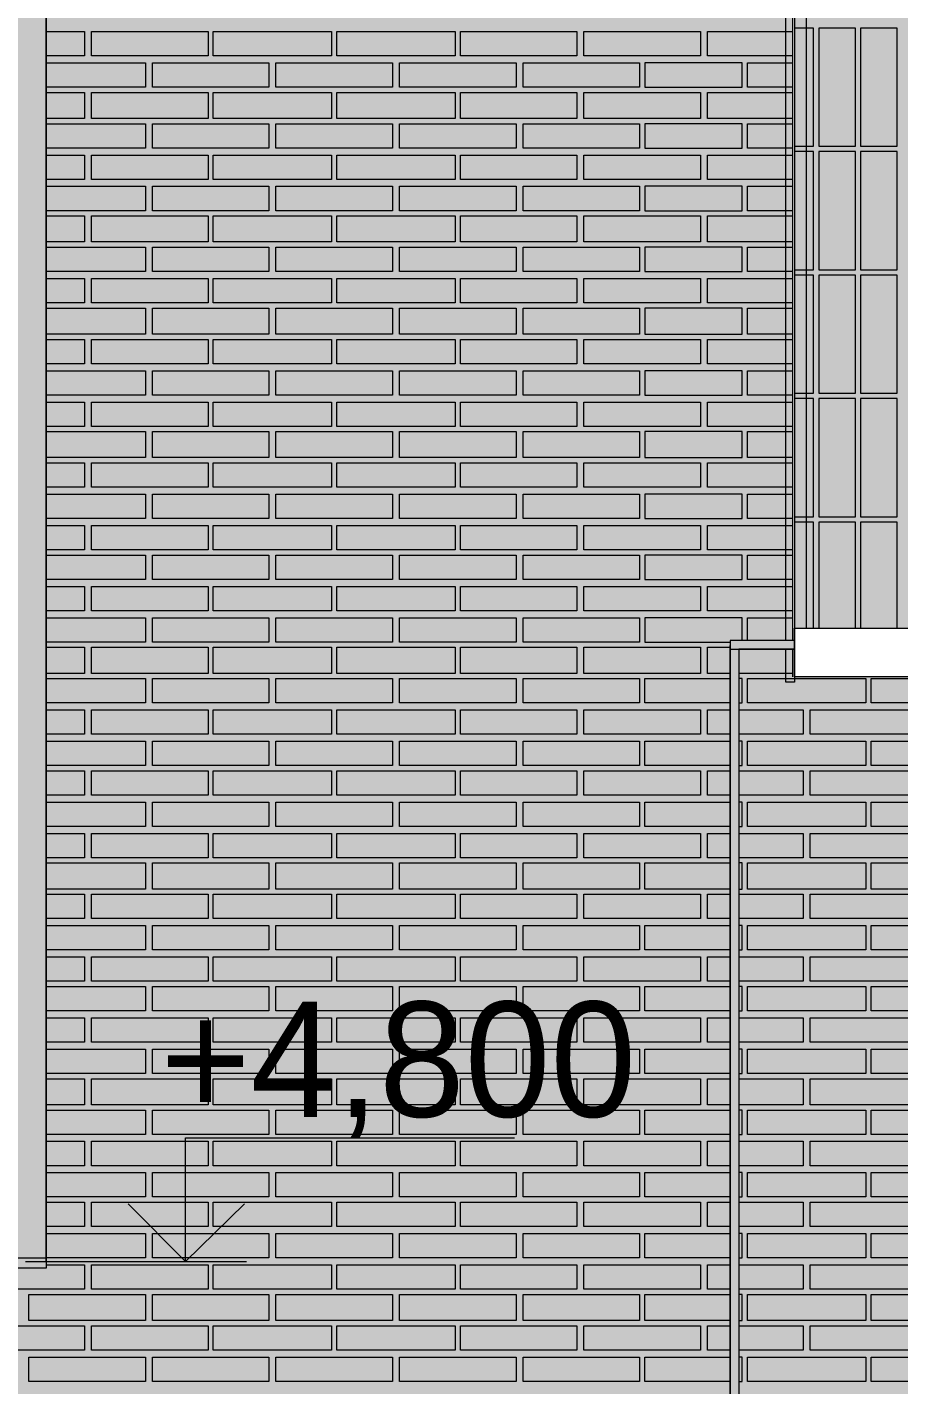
# Model space of a CAD drawing. Header units: millimetres. Extents: x -28928 to 100580, y -22867 to 36490.
# Drawn here: x 27756 to 29876, y -267 to 3035 of the extents above; entities that cross this region are included whole.
import ezdxf

# ---------------------------------------------------------------- set-up
doc = ezdxf.new("R2010")
doc.units = ezdxf.units.MM
doc.layers.add('PDF _Геометрия', color=7, linetype='Continuous', true_color=0x8f8e8d)
doc.layers.add('PDF _Сплошная заливка', color=7, linetype='Continuous', true_color=0xffffff)
doc.layers.add('PDF _Текст', color=7, linetype='Continuous')

msp = doc.modelspace()

# ---------------------------------------------------------------- hatches: boundary and pattern name
at = {"layer": 'PDF _Сплошная заливка', "true_color": 0xdcd6cf, "transparency": 33554559}
msp.add_hatch(color=254, dxfattribs=at).paths.add_polyline_path([(29465.3, 1544.1), (29486.4, 1544.1), (29486.4, 9028.4), (4952.2, 9028.4), (4952.2, -4713.2), (29465.3, -4713.2)])
h = msp.add_hatch(color=254, dxfattribs=at)
h.paths.add_polyline_path([(29617.6, 1544.1), (29617.6, 9028.4), (29486.4, 9028.4), (29486.4, 1544.1)])
h.paths.add_polyline_path([(47137.2, -1464), (47137.2, -4713.2), (55763.7, -4713.2), (55763.7, 1455.3), (29617.6, 1455.3), (29617.6, 1523), (29486.4, 1523), (29486.4, -4713.2), (45263, -4713.2), (45263, -1464)])
at = {"layer": 'PDF _Сплошная заливка', "true_color": 0xffb53f, "transparency": 33554559}
msp.add_hatch(color=40, dxfattribs=at).paths.add_polyline_path([(33992.2, 2318.4), (33992.2, 1573.7), (34411.1, 1573.7), (34411.1, 9028.4), (29621.8, 9028.4), (29621.8, 1573.7), (32096.8, 1573.7), (32096.8, 2733), (33899.1, 2733), (33899.1, 2360.7), (34051.4, 2360.7), (34051.4, 2339.5), (33899.1, 2339.5), (33899.1, 2318.4)])

# ---------------------------------------------------------------- linework, layer by layer
at = {"layer": 'PDF _Геометрия', "color": 7, "lineweight": 9}
for points in [[(4952.2, -4764), (4952.2, 9028.4), (4952.2, -4713.2), (29465.3, -4713.2), (4952.2, -4713.2), (29465.3, -4713.2), (29465.3, 1531.4), (29465.3, -4764)], [(29621.8, 9028.4), (29621.8, 1544.1), (29621.8, 1523), (29486.4, 1523), (29486.4, -4764)], [(29600.7, 1544.1), (29600.7, 9028.4)], [(29617.6, 1544.1), (29617.6, 9028.4)], [(29651.4, 1573.7), (29651.4, 9028.4)], [(27802.6, 6853.7), (27802.6, 2707.6), (27802.6, 808), (27802.6, 109.9), (27802.6, 33.7), (27802.6, 2733), (27802.6, 3553.7)], [(29621.8, 1569.5), (29621.8, 1569.5)], [(29621.8, 1523), (29621.8, 1442.6), (29600.7, 1442.6), (29600.7, 1523)], [(29617.6, 1455.3), (29617.6, 1523)], [(29621.8, 1463.7), (29621.8, 1455.3)], [(27751.8, 33.7), (27904.1, 33.7), (28141.1, 33.7), (28141.1, 334.1), (28940.7, 334.1)], [(27802.6, 46.4), (27802.6, 42.2), (27802.6, 16.8), (26000.3, 16.8), (26000.3, 42.2), (26000.3, 46.4)], [(26000.3, 42.2), (27802.6, 42.2)], [(27988.7, 33.7), (28289.1, 33.7)], [(27802.6, 25.3), (27802.6, 21)]]:
    msp.add_lwpolyline(points, dxfattribs=at)
at = {"layer": 'PDF _Геометрия', "lineweight": 9}
for points in [[(27802.6, 3024.9), (27895.7, 3024.9), (27895.7, 2965.7), (27802.6, 2965.7)], [(29617.6, 2965.7), (29486.4, 2965.7), (29410.3, 2965.7), (29410.3, 3024.9), (29486.4, 3024.9), (29617.6, 3024.9)], [(27802.6, 2948.7), (27904.1, 2948.7), (28043.7, 2948.7), (28043.7, 2889.5), (27904.1, 2889.5), (27802.6, 2889.5)], [(29617.6, 2889.5), (29507.6, 2889.5), (29507.6, 2948.7), (29617.6, 2948.7)], [(27802.6, 2876.8), (27895.7, 2876.8), (27895.7, 2813.4), (27802.6, 2813.4)], [(29617.6, 2813.4), (29486.4, 2813.4), (29410.3, 2813.4), (29410.3, 2876.8), (29486.4, 2876.8), (29617.6, 2876.8)], [(27802.6, 2800.7), (27904.1, 2800.7), (28043.7, 2800.7), (28043.7, 2741.4), (27904.1, 2741.4), (27802.6, 2741.4)], [(29617.6, 2741.4), (29507.6, 2741.4), (29507.6, 2800.7), (29617.6, 2800.7)], [(27802.6, 2724.5), (27895.7, 2724.5), (27895.7, 2665.3), (27802.6, 2665.3)], [(29617.6, 2665.3), (29486.4, 2665.3), (29410.3, 2665.3), (29410.3, 2724.5), (29486.4, 2724.5), (29617.6, 2724.5)], [(27802.6, 2648.4), (27904.1, 2648.4), (28043.7, 2648.4), (28043.7, 2589.1), (27904.1, 2589.1), (27802.6, 2589.1)], [(29617.6, 2589.1), (29507.6, 2589.1), (29507.6, 2648.4), (29617.6, 2648.4)], [(27802.6, 2576.4), (27895.7, 2576.4), (27895.7, 2513), (27802.6, 2513)], [(29617.6, 2513), (29486.4, 2513), (29410.3, 2513), (29410.3, 2576.4), (29486.4, 2576.4), (29617.6, 2576.4)], [(27802.6, 2500.3), (27904.1, 2500.3), (28043.7, 2500.3), (28043.7, 2441), (27904.1, 2441), (27802.6, 2441)], [(29617.6, 2441), (29507.6, 2441), (29507.6, 2500.3), (29617.6, 2500.3)], [(27802.6, 2424.1), (27895.7, 2424.1), (27895.7, 2364.9), (27802.6, 2364.9)], [(29617.6, 2364.9), (29486.4, 2364.9), (29410.3, 2364.9), (29410.3, 2424.1), (29486.4, 2424.1), (29617.6, 2424.1)], [(27802.6, 2352.2), (27904.1, 2352.2), (28043.7, 2352.2), (28043.7, 2288.7), (27904.1, 2288.7), (27802.6, 2288.7)], [(29617.6, 2288.7), (29507.6, 2288.7), (29507.6, 2352.2), (29617.6, 2352.2)], [(27802.6, 2276), (27895.7, 2276), (27895.7, 2216.8), (27802.6, 2216.8)], [(29617.6, 2216.8), (29486.4, 2216.8), (29410.3, 2216.8), (29410.3, 2276), (29486.4, 2276), (29617.6, 2276)], [(27802.6, 2199.9), (27904.1, 2199.9), (28043.7, 2199.9), (28043.7, 2140.7), (27904.1, 2140.7), (27802.6, 2140.7)], [(29617.6, 2140.7), (29507.6, 2140.7), (29507.6, 2199.9), (29617.6, 2199.9)], [(27802.6, 2123.7), (27895.7, 2123.7), (27895.7, 2064.5), (27802.6, 2064.5)], [(29617.6, 2064.5), (29486.4, 2064.5), (29410.3, 2064.5), (29410.3, 2123.7), (29486.4, 2123.7), (29617.6, 2123.7)], [(27802.6, 2051.8), (27904.1, 2051.8), (28043.7, 2051.8), (28043.7, 1988.4), (27904.1, 1988.4), (27802.6, 1988.4)], [(29617.6, 1988.4), (29507.6, 1988.4), (29507.6, 2051.8), (29617.6, 2051.8)], [(27802.6, 1975.7), (27895.7, 1975.7), (27895.7, 1916.4), (27802.6, 1916.4)], [(29617.6, 1916.4), (29486.4, 1916.4), (29410.3, 1916.4), (29410.3, 1975.7), (29486.4, 1975.7), (29617.6, 1975.7)], [(27802.6, 1899.5), (27904.1, 1899.5), (28043.7, 1899.5), (28043.7, 1840.3), (27904.1, 1840.3), (27802.6, 1840.3)], [(29617.6, 1840.3), (29507.6, 1840.3), (29507.6, 1899.5), (29617.6, 1899.5)], [(27802.6, 1823.4), (27895.7, 1823.4), (27895.7, 1764.1), (27802.6, 1764.1)], [(29617.6, 1764.1), (29486.4, 1764.1), (29410.3, 1764.1), (29410.3, 1823.4), (29486.4, 1823.4), (29617.6, 1823.4)], [(27802.6, 1751.4), (27904.1, 1751.4), (28043.7, 1751.4), (28043.7, 1692.2), (27904.1, 1692.2), (27802.6, 1692.2)], [(29617.6, 1692.2), (29507.6, 1692.2), (29507.6, 1751.4), (29617.6, 1751.4)], [(27802.6, 1675.3), (27895.7, 1675.3), (27895.7, 1616), (27802.6, 1616)], [(29617.6, 1616), (29486.4, 1616), (29410.3, 1616), (29410.3, 1675.3), (29486.4, 1675.3), (29617.6, 1675.3)], [(27802.6, 1599.1), (27904.1, 1599.1), (28043.7, 1599.1), (28043.7, 1539.9), (27904.1, 1539.9), (27802.6, 1539.9)], [(29494.9, 1544.1), (29494.9, 1599.1), (29486.4, 1599.1), (29401.8, 1599.1), (29258, 1599.1), (29258, 1539.9), (29401.8, 1539.9), (29465.3, 1539.9)], [(29507.6, 1544.1), (29507.6, 1599.1), (29617.6, 1599.1)], [(27802.6, 1527.2), (27895.7, 1527.2), (27895.7, 1463.7), (27802.6, 1463.7)], [(29465.3, 1463.7), (29410.3, 1463.7), (29410.3, 1527.2), (29465.3, 1527.2)], [(29617.6, 1463.7), (29486.4, 1463.7)], [(27802.6, 1451), (27904.1, 1451), (28043.7, 1451), (28043.7, 1391.8), (27904.1, 1391.8), (27802.6, 1391.8)], [(29465.3, 1391.8), (29401.8, 1391.8), (29258, 1391.8), (29258, 1451), (29401.8, 1451), (29465.3, 1451)], [(29486.4, 1391.8), (29494.9, 1391.8), (29494.9, 1451), (29486.4, 1451)], [(27802.6, 1374.9), (27895.7, 1374.9), (27895.7, 1315.7), (27802.6, 1315.7)], [(29465.3, 1315.7), (29410.3, 1315.7), (29410.3, 1374.9), (29465.3, 1374.9)], [(29486.4, 1374.9), (29643, 1374.9), (29643, 1315.7), (29486.4, 1315.7)], [(27802.6, 1298.7), (27904.1, 1298.7), (28043.7, 1298.7), (28043.7, 1239.5), (27904.1, 1239.5), (27802.6, 1239.5)], [(29465.3, 1239.5), (29401.8, 1239.5), (29258, 1239.5), (29258, 1298.7), (29401.8, 1298.7), (29465.3, 1298.7)], [(29486.4, 1239.5), (29494.9, 1239.5), (29494.9, 1298.7), (29486.4, 1298.7)], [(27802.6, 1226.8), (27895.7, 1226.8), (27895.7, 1167.6), (27802.6, 1167.6)], [(29465.3, 1167.6), (29410.3, 1167.6), (29410.3, 1226.8), (29465.3, 1226.8)], [(29486.4, 1226.8), (29643, 1226.8), (29643, 1167.6), (29486.4, 1167.6)], [(27802.6, 1150.7), (27904.1, 1150.7), (28043.7, 1150.7), (28043.7, 1091.4), (27904.1, 1091.4), (27802.6, 1091.4)], [(29465.3, 1091.4), (29401.8, 1091.4), (29258, 1091.4), (29258, 1150.7), (29401.8, 1150.7), (29465.3, 1150.7)], [(29486.4, 1091.4), (29494.9, 1091.4), (29494.9, 1150.7), (29486.4, 1150.7)], [(27802.6, 1074.5), (27895.7, 1074.5), (27895.7, 1015.3), (27802.6, 1015.3)], [(29465.3, 1015.3), (29410.3, 1015.3), (29410.3, 1074.5), (29465.3, 1074.5)], [(29486.4, 1074.5), (29643, 1074.5), (29643, 1015.3), (29486.4, 1015.3)], [(27802.6, 1002.6), (27904.1, 1002.6), (28043.7, 1002.6), (28043.7, 939.1), (27904.1, 939.1), (27802.6, 939.1)], [(29465.3, 939.1), (29401.8, 939.1), (29258, 939.1), (29258, 1002.6), (29401.8, 1002.6), (29465.3, 1002.6)], [(29486.4, 939.1), (29494.9, 939.1), (29494.9, 1002.6), (29486.4, 1002.6)], [(27802.6, 926.4), (27895.7, 926.4), (27895.7, 867.2), (27802.6, 867.2)], [(29465.3, 867.2), (29410.3, 867.2), (29410.3, 926.4), (29465.3, 926.4)], [(29486.4, 926.4), (29643, 926.4), (29643, 867.2), (29486.4, 867.2)], [(27802.6, 850.3), (27904.1, 850.3), (28043.7, 850.3), (28043.7, 791), (27904.1, 791), (27802.6, 791)], [(29465.3, 791), (29401.8, 791), (29258, 791), (29258, 850.3), (29401.8, 850.3), (29465.3, 850.3)], [(29486.4, 791), (29494.9, 791), (29494.9, 850.3), (29486.4, 850.3)], [(27802.6, 774.1), (27895.7, 774.1), (27895.7, 714.9), (27802.6, 714.9)], [(29465.3, 714.9), (29410.3, 714.9), (29410.3, 774.1), (29465.3, 774.1)], [(29486.4, 774.1), (29643, 774.1), (29643, 714.9), (29486.4, 714.9)], [(27802.6, 702.2), (27904.1, 702.2), (28043.7, 702.2), (28043.7, 643), (27904.1, 643), (27802.6, 643)], [(29465.3, 643), (29401.8, 643), (29258, 643), (29258, 702.2), (29401.8, 702.2), (29465.3, 702.2)], [(29486.4, 643), (29494.9, 643), (29494.9, 702.2), (29486.4, 702.2)], [(27802.6, 626), (27895.7, 626), (27895.7, 566.8), (27802.6, 566.8)], [(29465.3, 566.8), (29410.3, 566.8), (29410.3, 626), (29465.3, 626)], [(29486.4, 626), (29643, 626), (29643, 566.8), (29486.4, 566.8)], [(27802.6, 549.9), (27904.1, 549.9), (28043.7, 549.9), (28043.7, 490.7), (27904.1, 490.7), (27802.6, 490.7)], [(29465.3, 490.7), (29401.8, 490.7), (29258, 490.7), (29258, 549.9), (29401.8, 549.9), (29465.3, 549.9)], [(29486.4, 490.7), (29494.9, 490.7), (29494.9, 549.9), (29486.4, 549.9)], [(27802.6, 478), (27895.7, 478), (27895.7, 414.5), (27802.6, 414.5)], [(29465.3, 414.5), (29410.3, 414.5), (29410.3, 478), (29465.3, 478)], [(29486.4, 478), (29643, 478), (29643, 414.5), (29486.4, 414.5)], [(27802.6, 401.8), (27904.1, 401.8), (28043.7, 401.8), (28043.7, 342.6), (27904.1, 342.6), (27802.6, 342.6)], [(29465.3, 342.6), (29401.8, 342.6), (29258, 342.6), (29258, 401.8), (29401.8, 401.8), (29465.3, 401.8)], [(29486.4, 342.6), (29494.9, 342.6), (29494.9, 401.8), (29486.4, 401.8)], [(27802.6, 325.7), (27895.7, 325.7), (27895.7, 266.4), (27802.6, 266.4)], [(29465.3, 266.4), (29410.3, 266.4), (29410.3, 325.7), (29465.3, 325.7)], [(29486.4, 325.7), (29643, 325.7), (29643, 266.4), (29486.4, 266.4)], [(27802.6, 249.5), (27904.1, 249.5), (28043.7, 249.5), (28043.7, 190.3), (27904.1, 190.3), (27802.6, 190.3)], [(29465.3, 190.3), (29401.8, 190.3), (29258, 190.3), (29258, 249.5), (29401.8, 249.5), (29465.3, 249.5)], [(29486.4, 190.3), (29494.9, 190.3), (29494.9, 249.5), (29486.4, 249.5)], [(27802.6, 177.6), (27895.7, 177.6), (27895.7, 118.4), (27802.6, 118.4)], [(29465.3, 118.4), (29410.3, 118.4), (29410.3, 177.6), (29465.3, 177.6)], [(29486.4, 177.6), (29643, 177.6), (29643, 118.4), (29486.4, 118.4)], [(27802.6, 101.4), (27904.1, 101.4), (28043.7, 101.4), (28043.7, 42.2), (27904.1, 42.2), (27802.6, 42.2)], [(29465.3, 42.2), (29401.8, 42.2), (29258, 42.2), (29258, 101.4), (29401.8, 101.4), (29465.3, 101.4)], [(29486.4, 42.2), (29494.9, 42.2), (29494.9, 101.4), (29486.4, 101.4)], [(27802.6, 25.3), (27895.7, 25.3), (27895.7, -34), (27612.2, -34), (27612.2, 16.8)], [(29465.3, -34), (29410.3, -34), (29410.3, 25.3), (29465.3, 25.3)], [(29486.4, 25.3), (29643, 25.3), (29643, -34), (29486.4, -34)], [(29465.3, -110.1), (29401.8, -110.1), (29258, -110.1), (29258, -46.6), (29401.8, -46.6), (29465.3, -46.6)], [(29486.4, -110.1), (29494.9, -110.1), (29494.9, -46.6), (29486.4, -46.6)], [(29465.3, -182), (29410.3, -182), (29410.3, -122.8), (29465.3, -122.8)], [(29486.4, -122.8), (29643, -122.8), (29643, -182), (29486.4, -182)], [(29465.3, -258.2), (29401.8, -258.2), (29258, -258.2), (29258, -199), (29401.8, -199), (29465.3, -199)], [(29486.4, -258.2), (29494.9, -258.2), (29494.9, -199), (29486.4, -199)]]:
    msp.add_lwpolyline(points, dxfattribs=at)
for points in [[(28196.1, 3024.9), (28196.1, 2965.7), (27912.6, 2965.7), (27912.6, 3024.9)], [(28496.4, 3024.9), (28496.4, 2965.7), (28208.7, 2965.7), (28208.7, 3024.9)], [(28796.8, 3024.9), (28796.8, 2965.7), (28509.1, 2965.7), (28509.1, 3024.9)], [(29093, 3024.9), (29093, 2965.7), (28809.5, 2965.7), (28809.5, 3024.9)], [(29393.4, 3024.9), (29393.4, 2965.7), (29109.9, 2965.7), (29109.9, 3024.9)], [(28344.1, 2889.5), (28204.5, 2889.5), (28060.7, 2889.5), (28060.7, 2948.7), (28204.5, 2948.7), (28344.1, 2948.7)], [(28644.5, 2889.5), (28500.7, 2889.5), (28361.1, 2889.5), (28361.1, 2948.7), (28500.7, 2948.7), (28644.5, 2948.7)], [(28944.9, 2889.5), (28801.1, 2889.5), (28661.4, 2889.5), (28661.4, 2948.7), (28801.1, 2948.7), (28944.9, 2948.7)], [(29245.3, 2889.5), (29101.4, 2889.5), (28961.8, 2889.5), (28961.8, 2948.7), (29101.4, 2948.7), (29245.3, 2948.7)], [(29258, 2889.5), (29401.8, 2889.5), (29486.4, 2889.5), (29494.9, 2889.5), (29494.9, 2948.7), (29486.4, 2948.7), (29401.8, 2948.7), (29258, 2948.7)], [(28196.1, 2876.8), (28196.1, 2813.4), (27912.6, 2813.4), (27912.6, 2876.8)], [(28496.4, 2876.8), (28496.4, 2813.4), (28208.7, 2813.4), (28208.7, 2876.8)], [(28796.8, 2876.8), (28796.8, 2813.4), (28509.1, 2813.4), (28509.1, 2876.8)], [(29093, 2876.8), (29093, 2813.4), (28809.5, 2813.4), (28809.5, 2876.8)], [(29393.4, 2876.8), (29393.4, 2813.4), (29109.9, 2813.4), (29109.9, 2876.8)], [(28344.1, 2741.4), (28204.5, 2741.4), (28060.7, 2741.4), (28060.7, 2800.7), (28204.5, 2800.7), (28344.1, 2800.7)], [(28644.5, 2741.4), (28500.7, 2741.4), (28361.1, 2741.4), (28361.1, 2800.7), (28500.7, 2800.7), (28644.5, 2800.7)], [(28944.9, 2741.4), (28801.1, 2741.4), (28661.4, 2741.4), (28661.4, 2800.7), (28801.1, 2800.7), (28944.9, 2800.7)], [(29245.3, 2741.4), (29101.4, 2741.4), (28961.8, 2741.4), (28961.8, 2800.7), (29101.4, 2800.7), (29245.3, 2800.7)], [(29258, 2741.4), (29401.8, 2741.4), (29486.4, 2741.4), (29494.9, 2741.4), (29494.9, 2800.7), (29486.4, 2800.7), (29401.8, 2800.7), (29258, 2800.7)], [(28196.1, 2724.5), (28196.1, 2665.3), (27912.6, 2665.3), (27912.6, 2724.5)], [(28496.4, 2724.5), (28496.4, 2665.3), (28208.7, 2665.3), (28208.7, 2724.5)], [(28796.8, 2724.5), (28796.8, 2665.3), (28509.1, 2665.3), (28509.1, 2724.5)], [(29093, 2724.5), (29093, 2665.3), (28809.5, 2665.3), (28809.5, 2724.5)], [(29393.4, 2724.5), (29393.4, 2665.3), (29109.9, 2665.3), (29109.9, 2724.5)], [(28344.1, 2589.1), (28204.5, 2589.1), (28060.7, 2589.1), (28060.7, 2648.4), (28204.5, 2648.4), (28344.1, 2648.4)], [(28644.5, 2589.1), (28500.7, 2589.1), (28361.1, 2589.1), (28361.1, 2648.4), (28500.7, 2648.4), (28644.5, 2648.4)], [(28944.9, 2589.1), (28801.1, 2589.1), (28661.4, 2589.1), (28661.4, 2648.4), (28801.1, 2648.4), (28944.9, 2648.4)], [(29245.3, 2589.1), (29101.4, 2589.1), (28961.8, 2589.1), (28961.8, 2648.4), (29101.4, 2648.4), (29245.3, 2648.4)], [(29258, 2589.1), (29401.8, 2589.1), (29486.4, 2589.1), (29494.9, 2589.1), (29494.9, 2648.4), (29486.4, 2648.4), (29401.8, 2648.4), (29258, 2648.4)], [(28196.1, 2576.4), (28196.1, 2513), (27912.6, 2513), (27912.6, 2576.4)], [(28496.4, 2576.4), (28496.4, 2513), (28208.7, 2513), (28208.7, 2576.4)], [(28796.8, 2576.4), (28796.8, 2513), (28509.1, 2513), (28509.1, 2576.4)], [(29093, 2576.4), (29093, 2513), (28809.5, 2513), (28809.5, 2576.4)], [(29393.4, 2576.4), (29393.4, 2513), (29109.9, 2513), (29109.9, 2576.4)], [(28344.1, 2441), (28204.5, 2441), (28060.7, 2441), (28060.7, 2500.3), (28204.5, 2500.3), (28344.1, 2500.3)], [(28644.5, 2441), (28500.7, 2441), (28361.1, 2441), (28361.1, 2500.3), (28500.7, 2500.3), (28644.5, 2500.3)], [(28944.9, 2441), (28801.1, 2441), (28661.4, 2441), (28661.4, 2500.3), (28801.1, 2500.3), (28944.9, 2500.3)], [(29245.3, 2441), (29101.4, 2441), (28961.8, 2441), (28961.8, 2500.3), (29101.4, 2500.3), (29245.3, 2500.3)], [(29258, 2441), (29401.8, 2441), (29486.4, 2441), (29494.9, 2441), (29494.9, 2500.3), (29486.4, 2500.3), (29401.8, 2500.3), (29258, 2500.3)], [(28196.1, 2424.1), (28196.1, 2364.9), (27912.6, 2364.9), (27912.6, 2424.1)], [(28496.4, 2424.1), (28496.4, 2364.9), (28208.7, 2364.9), (28208.7, 2424.1)], [(28796.8, 2424.1), (28796.8, 2364.9), (28509.1, 2364.9), (28509.1, 2424.1)], [(29093, 2424.1), (29093, 2364.9), (28809.5, 2364.9), (28809.5, 2424.1)], [(29393.4, 2424.1), (29393.4, 2364.9), (29109.9, 2364.9), (29109.9, 2424.1)], [(28344.1, 2288.7), (28204.5, 2288.7), (28060.7, 2288.7), (28060.7, 2352.2), (28204.5, 2352.2), (28344.1, 2352.2)], [(28644.5, 2288.7), (28500.7, 2288.7), (28361.1, 2288.7), (28361.1, 2352.2), (28500.7, 2352.2), (28644.5, 2352.2)], [(28944.9, 2288.7), (28801.1, 2288.7), (28661.4, 2288.7), (28661.4, 2352.2), (28801.1, 2352.2), (28944.9, 2352.2)], [(29245.3, 2288.7), (29101.4, 2288.7), (28961.8, 2288.7), (28961.8, 2352.2), (29101.4, 2352.2), (29245.3, 2352.2)], [(29258, 2288.7), (29401.8, 2288.7), (29486.4, 2288.7), (29494.9, 2288.7), (29494.9, 2352.2), (29486.4, 2352.2), (29401.8, 2352.2), (29258, 2352.2)], [(28196.1, 2276), (28196.1, 2216.8), (27912.6, 2216.8), (27912.6, 2276)], [(28496.4, 2276), (28496.4, 2216.8), (28208.7, 2216.8), (28208.7, 2276)], [(28796.8, 2276), (28796.8, 2216.8), (28509.1, 2216.8), (28509.1, 2276)], [(29093, 2276), (29093, 2216.8), (28809.5, 2216.8), (28809.5, 2276)], [(29393.4, 2276), (29393.4, 2216.8), (29109.9, 2216.8), (29109.9, 2276)], [(28344.1, 2140.7), (28204.5, 2140.7), (28060.7, 2140.7), (28060.7, 2199.9), (28204.5, 2199.9), (28344.1, 2199.9)], [(28644.5, 2140.7), (28500.7, 2140.7), (28361.1, 2140.7), (28361.1, 2199.9), (28500.7, 2199.9), (28644.5, 2199.9)], [(28944.9, 2140.7), (28801.1, 2140.7), (28661.4, 2140.7), (28661.4, 2199.9), (28801.1, 2199.9), (28944.9, 2199.9)], [(29245.3, 2140.7), (29101.4, 2140.7), (28961.8, 2140.7), (28961.8, 2199.9), (29101.4, 2199.9), (29245.3, 2199.9)], [(29258, 2140.7), (29401.8, 2140.7), (29486.4, 2140.7), (29494.9, 2140.7), (29494.9, 2199.9), (29486.4, 2199.9), (29401.8, 2199.9), (29258, 2199.9)], [(28196.1, 2123.7), (28196.1, 2064.5), (27912.6, 2064.5), (27912.6, 2123.7)], [(28496.4, 2123.7), (28496.4, 2064.5), (28208.7, 2064.5), (28208.7, 2123.7)], [(28796.8, 2123.7), (28796.8, 2064.5), (28509.1, 2064.5), (28509.1, 2123.7)], [(29093, 2123.7), (29093, 2064.5), (28809.5, 2064.5), (28809.5, 2123.7)], [(29393.4, 2123.7), (29393.4, 2064.5), (29109.9, 2064.5), (29109.9, 2123.7)], [(28344.1, 1988.4), (28204.5, 1988.4), (28060.7, 1988.4), (28060.7, 2051.8), (28204.5, 2051.8), (28344.1, 2051.8)], [(28644.5, 1988.4), (28500.7, 1988.4), (28361.1, 1988.4), (28361.1, 2051.8), (28500.7, 2051.8), (28644.5, 2051.8)], [(28944.9, 1988.4), (28801.1, 1988.4), (28661.4, 1988.4), (28661.4, 2051.8), (28801.1, 2051.8), (28944.9, 2051.8)], [(29245.3, 1988.4), (29101.4, 1988.4), (28961.8, 1988.4), (28961.8, 2051.8), (29101.4, 2051.8), (29245.3, 2051.8)], [(29258, 1988.4), (29401.8, 1988.4), (29486.4, 1988.4), (29494.9, 1988.4), (29494.9, 2051.8), (29486.4, 2051.8), (29401.8, 2051.8), (29258, 2051.8)], [(28196.1, 1975.7), (28196.1, 1916.4), (27912.6, 1916.4), (27912.6, 1975.7)], [(28496.4, 1975.7), (28496.4, 1916.4), (28208.7, 1916.4), (28208.7, 1975.7)], [(28796.8, 1975.7), (28796.8, 1916.4), (28509.1, 1916.4), (28509.1, 1975.7)], [(29093, 1975.7), (29093, 1916.4), (28809.5, 1916.4), (28809.5, 1975.7)], [(29393.4, 1975.7), (29393.4, 1916.4), (29109.9, 1916.4), (29109.9, 1975.7)], [(28344.1, 1840.3), (28204.5, 1840.3), (28060.7, 1840.3), (28060.7, 1899.5), (28204.5, 1899.5), (28344.1, 1899.5)], [(28644.5, 1840.3), (28500.7, 1840.3), (28361.1, 1840.3), (28361.1, 1899.5), (28500.7, 1899.5), (28644.5, 1899.5)], [(28944.9, 1840.3), (28801.1, 1840.3), (28661.4, 1840.3), (28661.4, 1899.5), (28801.1, 1899.5), (28944.9, 1899.5)], [(29245.3, 1840.3), (29101.4, 1840.3), (28961.8, 1840.3), (28961.8, 1899.5), (29101.4, 1899.5), (29245.3, 1899.5)], [(29258, 1840.3), (29401.8, 1840.3), (29486.4, 1840.3), (29494.9, 1840.3), (29494.9, 1899.5), (29486.4, 1899.5), (29401.8, 1899.5), (29258, 1899.5)], [(28196.1, 1823.4), (28196.1, 1764.1), (27912.6, 1764.1), (27912.6, 1823.4)], [(28496.4, 1823.4), (28496.4, 1764.1), (28208.7, 1764.1), (28208.7, 1823.4)], [(28796.8, 1823.4), (28796.8, 1764.1), (28509.1, 1764.1), (28509.1, 1823.4)], [(29093, 1823.4), (29093, 1764.1), (28809.5, 1764.1), (28809.5, 1823.4)], [(29393.4, 1823.4), (29393.4, 1764.1), (29109.9, 1764.1), (29109.9, 1823.4)], [(28344.1, 1692.2), (28204.5, 1692.2), (28060.7, 1692.2), (28060.7, 1751.4), (28204.5, 1751.4), (28344.1, 1751.4)], [(28644.5, 1692.2), (28500.7, 1692.2), (28361.1, 1692.2), (28361.1, 1751.4), (28500.7, 1751.4), (28644.5, 1751.4)], [(28944.9, 1692.2), (28801.1, 1692.2), (28661.4, 1692.2), (28661.4, 1751.4), (28801.1, 1751.4), (28944.9, 1751.4)], [(29245.3, 1692.2), (29101.4, 1692.2), (28961.8, 1692.2), (28961.8, 1751.4), (29101.4, 1751.4), (29245.3, 1751.4)], [(29258, 1692.2), (29401.8, 1692.2), (29486.4, 1692.2), (29494.9, 1692.2), (29494.9, 1751.4), (29486.4, 1751.4), (29401.8, 1751.4), (29258, 1751.4)], [(28196.1, 1675.3), (28196.1, 1616), (27912.6, 1616), (27912.6, 1675.3)], [(28496.4, 1675.3), (28496.4, 1616), (28208.7, 1616), (28208.7, 1675.3)], [(28796.8, 1675.3), (28796.8, 1616), (28509.1, 1616), (28509.1, 1675.3)], [(29093, 1675.3), (29093, 1616), (28809.5, 1616), (28809.5, 1675.3)], [(29393.4, 1675.3), (29393.4, 1616), (29109.9, 1616), (29109.9, 1675.3)], [(28344.1, 1539.9), (28204.5, 1539.9), (28060.7, 1539.9), (28060.7, 1599.1), (28204.5, 1599.1), (28344.1, 1599.1)], [(28644.5, 1539.9), (28500.7, 1539.9), (28361.1, 1539.9), (28361.1, 1599.1), (28500.7, 1599.1), (28644.5, 1599.1)], [(28944.9, 1539.9), (28801.1, 1539.9), (28661.4, 1539.9), (28661.4, 1599.1), (28801.1, 1599.1), (28944.9, 1599.1)], [(29245.3, 1539.9), (29101.4, 1539.9), (28961.8, 1539.9), (28961.8, 1599.1), (29101.4, 1599.1), (29245.3, 1599.1)], [(28196.1, 1527.2), (28196.1, 1463.7), (27912.6, 1463.7), (27912.6, 1527.2)], [(28496.4, 1527.2), (28496.4, 1463.7), (28208.7, 1463.7), (28208.7, 1527.2)], [(28796.8, 1527.2), (28796.8, 1463.7), (28509.1, 1463.7), (28509.1, 1527.2)], [(29093, 1527.2), (29093, 1463.7), (28809.5, 1463.7), (28809.5, 1527.2)], [(29393.4, 1527.2), (29393.4, 1463.7), (29109.9, 1463.7), (29109.9, 1527.2)], [(28344.1, 1391.8), (28204.5, 1391.8), (28060.7, 1391.8), (28060.7, 1451), (28204.5, 1451), (28344.1, 1451)], [(28644.5, 1391.8), (28500.7, 1391.8), (28361.1, 1391.8), (28361.1, 1451), (28500.7, 1451), (28644.5, 1451)], [(28944.9, 1391.8), (28801.1, 1391.8), (28661.4, 1391.8), (28661.4, 1451), (28801.1, 1451), (28944.9, 1451)], [(29245.3, 1391.8), (29101.4, 1391.8), (28961.8, 1391.8), (28961.8, 1451), (29101.4, 1451), (29245.3, 1451)], [(29795.3, 1391.8), (29651.4, 1391.8), (29507.6, 1391.8), (29507.6, 1451), (29651.4, 1451), (29795.3, 1451)], [(30095.7, 1391.8), (29951.8, 1391.8), (29808, 1391.8), (29808, 1451), (29951.8, 1451), (30095.7, 1451)], [(28196.1, 1374.9), (28196.1, 1315.7), (27912.6, 1315.7), (27912.6, 1374.9)], [(28496.4, 1374.9), (28496.4, 1315.7), (28208.7, 1315.7), (28208.7, 1374.9)], [(28796.8, 1374.9), (28796.8, 1315.7), (28509.1, 1315.7), (28509.1, 1374.9)], [(29093, 1374.9), (29093, 1315.7), (28809.5, 1315.7), (28809.5, 1374.9)], [(29393.4, 1374.9), (29393.4, 1315.7), (29109.9, 1315.7), (29109.9, 1374.9)], [(29943.4, 1374.9), (29943.4, 1315.7), (29659.9, 1315.7), (29659.9, 1374.9)], [(28344.1, 1239.5), (28204.5, 1239.5), (28060.7, 1239.5), (28060.7, 1298.7), (28204.5, 1298.7), (28344.1, 1298.7)], [(28644.5, 1239.5), (28500.7, 1239.5), (28361.1, 1239.5), (28361.1, 1298.7), (28500.7, 1298.7), (28644.5, 1298.7)], [(28944.9, 1239.5), (28801.1, 1239.5), (28661.4, 1239.5), (28661.4, 1298.7), (28801.1, 1298.7), (28944.9, 1298.7)], [(29245.3, 1239.5), (29101.4, 1239.5), (28961.8, 1239.5), (28961.8, 1298.7), (29101.4, 1298.7), (29245.3, 1298.7)], [(29795.3, 1239.5), (29651.4, 1239.5), (29507.6, 1239.5), (29507.6, 1298.7), (29651.4, 1298.7), (29795.3, 1298.7)], [(30095.7, 1239.5), (29951.8, 1239.5), (29808, 1239.5), (29808, 1298.7), (29951.8, 1298.7), (30095.7, 1298.7)], [(28196.1, 1226.8), (28196.1, 1167.6), (27912.6, 1167.6), (27912.6, 1226.8)], [(28496.4, 1226.8), (28496.4, 1167.6), (28208.7, 1167.6), (28208.7, 1226.8)], [(28796.8, 1226.8), (28796.8, 1167.6), (28509.1, 1167.6), (28509.1, 1226.8)], [(29093, 1226.8), (29093, 1167.6), (28809.5, 1167.6), (28809.5, 1226.8)], [(29393.4, 1226.8), (29393.4, 1167.6), (29109.9, 1167.6), (29109.9, 1226.8)], [(29943.4, 1226.8), (29943.4, 1167.6), (29659.9, 1167.6), (29659.9, 1226.8)], [(28344.1, 1091.4), (28204.5, 1091.4), (28060.7, 1091.4), (28060.7, 1150.7), (28204.5, 1150.7), (28344.1, 1150.7)], [(28644.5, 1091.4), (28500.7, 1091.4), (28361.1, 1091.4), (28361.1, 1150.7), (28500.7, 1150.7), (28644.5, 1150.7)], [(28944.9, 1091.4), (28801.1, 1091.4), (28661.4, 1091.4), (28661.4, 1150.7), (28801.1, 1150.7), (28944.9, 1150.7)], [(29245.3, 1091.4), (29101.4, 1091.4), (28961.8, 1091.4), (28961.8, 1150.7), (29101.4, 1150.7), (29245.3, 1150.7)], [(29795.3, 1091.4), (29651.4, 1091.4), (29507.6, 1091.4), (29507.6, 1150.7), (29651.4, 1150.7), (29795.3, 1150.7)], [(30095.7, 1091.4), (29951.8, 1091.4), (29808, 1091.4), (29808, 1150.7), (29951.8, 1150.7), (30095.7, 1150.7)], [(28196.1, 1074.5), (28196.1, 1015.3), (27912.6, 1015.3), (27912.6, 1074.5)], [(28496.4, 1074.5), (28496.4, 1015.3), (28208.7, 1015.3), (28208.7, 1074.5)], [(28796.8, 1074.5), (28796.8, 1015.3), (28509.1, 1015.3), (28509.1, 1074.5)], [(29093, 1074.5), (29093, 1015.3), (28809.5, 1015.3), (28809.5, 1074.5)], [(29393.4, 1074.5), (29393.4, 1015.3), (29109.9, 1015.3), (29109.9, 1074.5)], [(29943.4, 1074.5), (29943.4, 1015.3), (29659.9, 1015.3), (29659.9, 1074.5)], [(28344.1, 939.1), (28204.5, 939.1), (28060.7, 939.1), (28060.7, 1002.6), (28204.5, 1002.6), (28344.1, 1002.6)], [(28644.5, 939.1), (28500.7, 939.1), (28361.1, 939.1), (28361.1, 1002.6), (28500.7, 1002.6), (28644.5, 1002.6)], [(28944.9, 939.1), (28801.1, 939.1), (28661.4, 939.1), (28661.4, 1002.6), (28801.1, 1002.6), (28944.9, 1002.6)], [(29245.3, 939.1), (29101.4, 939.1), (28961.8, 939.1), (28961.8, 1002.6), (29101.4, 1002.6), (29245.3, 1002.6)], [(29795.3, 939.1), (29651.4, 939.1), (29507.6, 939.1), (29507.6, 1002.6), (29651.4, 1002.6), (29795.3, 1002.6)], [(30095.7, 939.1), (29951.8, 939.1), (29808, 939.1), (29808, 1002.6), (29951.8, 1002.6), (30095.7, 1002.6)], [(28196.1, 926.4), (28196.1, 867.2), (27912.6, 867.2), (27912.6, 926.4)], [(28496.4, 926.4), (28496.4, 867.2), (28208.7, 867.2), (28208.7, 926.4)], [(28796.8, 926.4), (28796.8, 867.2), (28509.1, 867.2), (28509.1, 926.4)], [(29093, 926.4), (29093, 867.2), (28809.5, 867.2), (28809.5, 926.4)], [(29393.4, 926.4), (29393.4, 867.2), (29109.9, 867.2), (29109.9, 926.4)], [(29943.4, 926.4), (29943.4, 867.2), (29659.9, 867.2), (29659.9, 926.4)], [(28344.1, 791), (28204.5, 791), (28060.7, 791), (28060.7, 850.3), (28204.5, 850.3), (28344.1, 850.3)], [(28644.5, 791), (28500.7, 791), (28361.1, 791), (28361.1, 850.3), (28500.7, 850.3), (28644.5, 850.3)], [(28944.9, 791), (28801.1, 791), (28661.4, 791), (28661.4, 850.3), (28801.1, 850.3), (28944.9, 850.3)], [(29245.3, 791), (29101.4, 791), (28961.8, 791), (28961.8, 850.3), (29101.4, 850.3), (29245.3, 850.3)], [(29795.3, 791), (29651.4, 791), (29507.6, 791), (29507.6, 850.3), (29651.4, 850.3), (29795.3, 850.3)], [(30095.7, 791), (29951.8, 791), (29808, 791), (29808, 850.3), (29951.8, 850.3), (30095.7, 850.3)], [(28196.1, 774.1), (28196.1, 714.9), (27912.6, 714.9), (27912.6, 774.1)], [(28496.4, 774.1), (28496.4, 714.9), (28208.7, 714.9), (28208.7, 774.1)], [(28796.8, 774.1), (28796.8, 714.9), (28509.1, 714.9), (28509.1, 774.1)], [(29093, 774.1), (29093, 714.9), (28809.5, 714.9), (28809.5, 774.1)], [(29393.4, 774.1), (29393.4, 714.9), (29109.9, 714.9), (29109.9, 774.1)], [(29943.4, 774.1), (29943.4, 714.9), (29659.9, 714.9), (29659.9, 774.1)], [(28344.1, 643), (28204.5, 643), (28060.7, 643), (28060.7, 702.2), (28204.5, 702.2), (28344.1, 702.2)], [(28644.5, 643), (28500.7, 643), (28361.1, 643), (28361.1, 702.2), (28500.7, 702.2), (28644.5, 702.2)], [(28944.9, 643), (28801.1, 643), (28661.4, 643), (28661.4, 702.2), (28801.1, 702.2), (28944.9, 702.2)], [(29245.3, 643), (29101.4, 643), (28961.8, 643), (28961.8, 702.2), (29101.4, 702.2), (29245.3, 702.2)], [(29795.3, 643), (29651.4, 643), (29507.6, 643), (29507.6, 702.2), (29651.4, 702.2), (29795.3, 702.2)], [(30095.7, 643), (29951.8, 643), (29808, 643), (29808, 702.2), (29951.8, 702.2), (30095.7, 702.2)], [(28196.1, 626), (28196.1, 566.8), (27912.6, 566.8), (27912.6, 626)], [(28496.4, 626), (28496.4, 566.8), (28208.7, 566.8), (28208.7, 626)], [(28796.8, 626), (28796.8, 566.8), (28509.1, 566.8), (28509.1, 626)], [(29093, 626), (29093, 566.8), (28809.5, 566.8), (28809.5, 626)], [(29393.4, 626), (29393.4, 566.8), (29109.9, 566.8), (29109.9, 626)], [(29943.4, 626), (29943.4, 566.8), (29659.9, 566.8), (29659.9, 626)], [(28344.1, 490.7), (28204.5, 490.7), (28060.7, 490.7), (28060.7, 549.9), (28204.5, 549.9), (28344.1, 549.9)], [(28644.5, 490.7), (28500.7, 490.7), (28361.1, 490.7), (28361.1, 549.9), (28500.7, 549.9), (28644.5, 549.9)], [(28944.9, 490.7), (28801.1, 490.7), (28661.4, 490.7), (28661.4, 549.9), (28801.1, 549.9), (28944.9, 549.9)], [(29245.3, 490.7), (29101.4, 490.7), (28961.8, 490.7), (28961.8, 549.9), (29101.4, 549.9), (29245.3, 549.9)], [(29795.3, 490.7), (29651.4, 490.7), (29507.6, 490.7), (29507.6, 549.9), (29651.4, 549.9), (29795.3, 549.9)], [(30095.7, 490.7), (29951.8, 490.7), (29808, 490.7), (29808, 549.9), (29951.8, 549.9), (30095.7, 549.9)], [(28196.1, 478), (28196.1, 414.5), (27912.6, 414.5), (27912.6, 478)], [(28496.4, 478), (28496.4, 414.5), (28208.7, 414.5), (28208.7, 478)], [(28796.8, 478), (28796.8, 414.5), (28509.1, 414.5), (28509.1, 478)], [(29093, 478), (29093, 414.5), (28809.5, 414.5), (28809.5, 478)], [(29393.4, 478), (29393.4, 414.5), (29109.9, 414.5), (29109.9, 478)], [(29943.4, 478), (29943.4, 414.5), (29659.9, 414.5), (29659.9, 478)], [(28344.1, 342.6), (28204.5, 342.6), (28060.7, 342.6), (28060.7, 401.8), (28204.5, 401.8), (28344.1, 401.8)], [(28644.5, 342.6), (28500.7, 342.6), (28361.1, 342.6), (28361.1, 401.8), (28500.7, 401.8), (28644.5, 401.8)], [(28944.9, 342.6), (28801.1, 342.6), (28661.4, 342.6), (28661.4, 401.8), (28801.1, 401.8), (28944.9, 401.8)], [(29245.3, 342.6), (29101.4, 342.6), (28961.8, 342.6), (28961.8, 401.8), (29101.4, 401.8), (29245.3, 401.8)], [(29795.3, 342.6), (29651.4, 342.6), (29507.6, 342.6), (29507.6, 401.8), (29651.4, 401.8), (29795.3, 401.8)], [(30095.7, 342.6), (29951.8, 342.6), (29808, 342.6), (29808, 401.8), (29951.8, 401.8), (30095.7, 401.8)], [(28196.1, 325.7), (28196.1, 266.4), (27912.6, 266.4), (27912.6, 325.7)], [(28496.4, 325.7), (28496.4, 266.4), (28208.7, 266.4), (28208.7, 325.7)], [(28796.8, 325.7), (28796.8, 266.4), (28509.1, 266.4), (28509.1, 325.7)], [(29093, 325.7), (29093, 266.4), (28809.5, 266.4), (28809.5, 325.7)], [(29393.4, 325.7), (29393.4, 266.4), (29109.9, 266.4), (29109.9, 325.7)], [(29943.4, 325.7), (29943.4, 266.4), (29659.9, 266.4), (29659.9, 325.7)], [(28344.1, 190.3), (28204.5, 190.3), (28060.7, 190.3), (28060.7, 249.5), (28204.5, 249.5), (28344.1, 249.5)], [(28644.5, 190.3), (28500.7, 190.3), (28361.1, 190.3), (28361.1, 249.5), (28500.7, 249.5), (28644.5, 249.5)], [(28944.9, 190.3), (28801.1, 190.3), (28661.4, 190.3), (28661.4, 249.5), (28801.1, 249.5), (28944.9, 249.5)], [(29245.3, 190.3), (29101.4, 190.3), (28961.8, 190.3), (28961.8, 249.5), (29101.4, 249.5), (29245.3, 249.5)], [(29795.3, 190.3), (29651.4, 190.3), (29507.6, 190.3), (29507.6, 249.5), (29651.4, 249.5), (29795.3, 249.5)], [(30095.7, 190.3), (29951.8, 190.3), (29808, 190.3), (29808, 249.5), (29951.8, 249.5), (30095.7, 249.5)], [(28196.1, 177.6), (28196.1, 118.4), (27912.6, 118.4), (27912.6, 177.6)], [(28496.4, 177.6), (28496.4, 118.4), (28208.7, 118.4), (28208.7, 177.6)], [(28796.8, 177.6), (28796.8, 118.4), (28509.1, 118.4), (28509.1, 177.6)], [(29093, 177.6), (29093, 118.4), (28809.5, 118.4), (28809.5, 177.6)], [(29393.4, 177.6), (29393.4, 118.4), (29109.9, 118.4), (29109.9, 177.6)], [(29943.4, 177.6), (29943.4, 118.4), (29659.9, 118.4), (29659.9, 177.6)], [(28344.1, 42.2), (28204.5, 42.2), (28060.7, 42.2), (28060.7, 101.4), (28204.5, 101.4), (28344.1, 101.4)], [(28644.5, 42.2), (28500.7, 42.2), (28361.1, 42.2), (28361.1, 101.4), (28500.7, 101.4), (28644.5, 101.4)], [(28944.9, 42.2), (28801.1, 42.2), (28661.4, 42.2), (28661.4, 101.4), (28801.1, 101.4), (28944.9, 101.4)], [(29245.3, 42.2), (29101.4, 42.2), (28961.8, 42.2), (28961.8, 101.4), (29101.4, 101.4), (29245.3, 101.4)], [(29795.3, 42.2), (29651.4, 42.2), (29507.6, 42.2), (29507.6, 101.4), (29651.4, 101.4), (29795.3, 101.4)], [(30095.7, 42.2), (29951.8, 42.2), (29808, 42.2), (29808, 101.4), (29951.8, 101.4), (30095.7, 101.4)], [(28196.1, 25.3), (28196.1, -34), (27912.6, -34), (27912.6, 25.3)], [(28496.4, 25.3), (28496.4, -34), (28208.7, -34), (28208.7, 25.3)], [(28796.8, 25.3), (28796.8, -34), (28509.1, -34), (28509.1, 25.3)], [(29093, 25.3), (29093, -34), (28809.5, -34), (28809.5, 25.3)], [(29393.4, 25.3), (29393.4, -34), (29109.9, -34), (29109.9, 25.3)], [(29943.4, 25.3), (29943.4, -34), (29659.9, -34), (29659.9, 25.3)], [(28043.7, -110.1), (27904.1, -110.1), (27760.3, -110.1), (27760.3, -46.6), (27904.1, -46.6), (28043.7, -46.6)], [(28344.1, -110.1), (28204.5, -110.1), (28060.7, -110.1), (28060.7, -46.6), (28204.5, -46.6), (28344.1, -46.6)], [(28644.5, -110.1), (28500.7, -110.1), (28361.1, -110.1), (28361.1, -46.6), (28500.7, -46.6), (28644.5, -46.6)], [(28944.9, -110.1), (28801.1, -110.1), (28661.4, -110.1), (28661.4, -46.6), (28801.1, -46.6), (28944.9, -46.6)], [(29245.3, -110.1), (29101.4, -110.1), (28961.8, -110.1), (28961.8, -46.6), (29101.4, -46.6), (29245.3, -46.6)], [(29795.3, -110.1), (29651.4, -110.1), (29507.6, -110.1), (29507.6, -46.6), (29651.4, -46.6), (29795.3, -46.6)], [(30095.7, -110.1), (29951.8, -110.1), (29808, -110.1), (29808, -46.6), (29951.8, -46.6), (30095.7, -46.6)], [(27895.7, -122.8), (27895.7, -182), (27612.2, -182), (27612.2, -122.8)], [(28196.1, -122.8), (28196.1, -182), (27912.6, -182), (27912.6, -122.8)], [(28496.4, -122.8), (28496.4, -182), (28208.7, -182), (28208.7, -122.8)], [(28796.8, -122.8), (28796.8, -182), (28509.1, -182), (28509.1, -122.8)], [(29093, -122.8), (29093, -182), (28809.5, -182), (28809.5, -122.8)], [(29393.4, -122.8), (29393.4, -182), (29109.9, -182), (29109.9, -122.8)], [(29943.4, -122.8), (29943.4, -182), (29659.9, -182), (29659.9, -122.8)], [(28043.7, -258.2), (27904.1, -258.2), (27760.3, -258.2), (27760.3, -199), (27904.1, -199), (28043.7, -199)], [(28344.1, -258.2), (28204.5, -258.2), (28060.7, -258.2), (28060.7, -199), (28204.5, -199), (28344.1, -199)], [(28644.5, -258.2), (28500.7, -258.2), (28361.1, -258.2), (28361.1, -199), (28500.7, -199), (28644.5, -199)], [(28944.9, -258.2), (28801.1, -258.2), (28661.4, -258.2), (28661.4, -199), (28801.1, -199), (28944.9, -199)], [(29245.3, -258.2), (29101.4, -258.2), (28961.8, -258.2), (28961.8, -199), (29101.4, -199), (29245.3, -199)], [(29795.3, -258.2), (29651.4, -258.2), (29507.6, -258.2), (29507.6, -199), (29651.4, -199), (29795.3, -199)], [(30095.7, -258.2), (29951.8, -258.2), (29808, -258.2), (29808, -199), (29951.8, -199), (30095.7, -199)]]:
    msp.add_lwpolyline(points, close=True, dxfattribs=at)
at = {"layer": 'PDF _Геометрия', "color": 253, "lineweight": 9, "true_color": 0xaea391}
for points in [[(29621.8, 2745.7), (29668.4, 2745.7), (29668.4, 3033.4), (29621.8, 3033.4)], [(29621.8, 2445.3), (29668.4, 2445.3), (29668.4, 2733), (29621.8, 2733)], [(29621.8, 2144.9), (29668.4, 2144.9), (29668.4, 2432.6), (29621.8, 2432.6)], [(29621.8, 1844.5), (29668.4, 1844.5), (29668.4, 2132.2), (29621.8, 2132.2)], [(29668.4, 1573.7), (29668.4, 1831.8), (29621.8, 1831.8)], [(29769.9, 1573.7), (29769.9, 1831.8), (29681.1, 1831.8), (29681.1, 1573.7)], [(29871.4, 1573.7), (29871.4, 1831.8), (29782.6, 1831.8), (29782.6, 1573.7)]]:
    msp.add_lwpolyline(points, dxfattribs=at)
for points in [[(29681.1, 3033.4), (29681.1, 2745.7), (29769.9, 2745.7), (29769.9, 3033.4)], [(29782.6, 3033.4), (29782.6, 2745.7), (29871.4, 2745.7), (29871.4, 3033.4)], [(29681.1, 2733), (29681.1, 2445.3), (29769.9, 2445.3), (29769.9, 2733)], [(29782.6, 2733), (29782.6, 2445.3), (29871.4, 2445.3), (29871.4, 2733)], [(29681.1, 2432.6), (29681.1, 2144.9), (29769.9, 2144.9), (29769.9, 2432.6)], [(29782.6, 2432.6), (29782.6, 2144.9), (29871.4, 2144.9), (29871.4, 2432.6)], [(29681.1, 2132.2), (29681.1, 1844.5), (29769.9, 1844.5), (29769.9, 2132.2)], [(29782.6, 2132.2), (29782.6, 1844.5), (29871.4, 1844.5), (29871.4, 2132.2)]]:
    msp.add_lwpolyline(points, close=True, dxfattribs=at)
at = {"layer": 'PDF _Геометрия', "color": 7, "lineweight": 9}
for points in [[(55763.7, 1573.7), (55763.7, 1455.3), (29621.8, 1455.3), (29621.8, 1573.7)], [(29465.3, 1523), (29621.8, 1523), (29621.8, 1544.1), (29465.3, 1544.1)]]:
    msp.add_lwpolyline(points, close=True, dxfattribs=at)
at = {"layer": 'PDF _Геометрия', "color": 252, "lineweight": 9, "true_color": 0xa48f7a}
msp.add_lwpolyline([(29621.8, 1544.1), (29486.4, 1544.1)], dxfattribs=at)
at = {"layer": 'PDF _Геометрия', "color": 7, "lineweight": 18}
msp.add_lwpolyline([(28001.4, 173.4), (28141.1, 33.7), (28284.9, 173.4)], dxfattribs=at)
at = {"layer": 'PDF _Сплошная заливка', "color": 252, "lineweight": 9, "true_color": 0xa48f7a, "transparency": 33554559}
for points in [[(29465.3, 1544.1), (29465.3, 1523), (29621.8, 1544.1), (29621.8, 1523)], [(29465.3, 1523), (29465.3, -4764), (29486.4, 1523), (29486.4, -4764)]]:
    msp.add_solid(points, dxfattribs=at)

# ---------------------------------------------------------------- texts
at = {"layer": 'PDF _Текст', "insert": (28080.6, 499.2), "char_height": 280.13, "attachment_point": 4, "style": ''}
msp.add_mtext('+4,800', dxfattribs=at)

doc.saveas('drawing.dxf')
